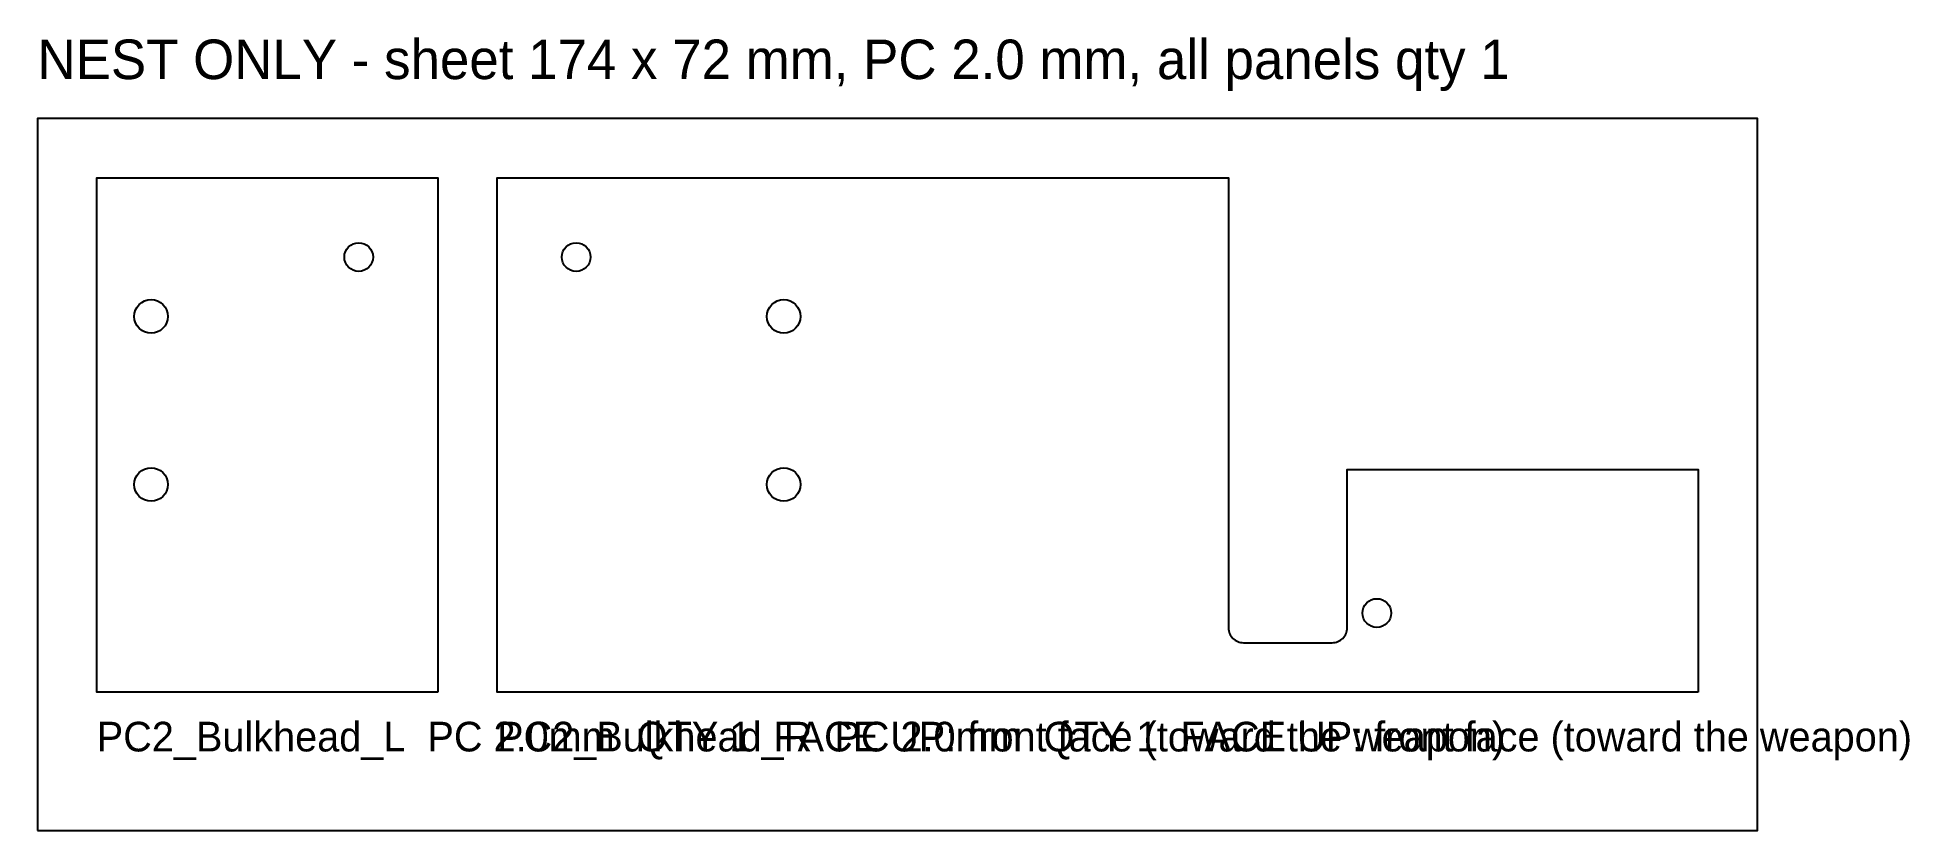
# Model space of a CAD drawing. Header units: millimetres. Extents: x 0 to 189, y 0 to 80.
import ezdxf

# ---------------------------------------------------------------- set-up
doc = ezdxf.new("R2010")
doc.units = ezdxf.units.MM
for name, color, linetype in [('CUT_INNER', 1, 'Continuous'), ('CUT_OUTER', 7, 'Continuous'), ('NOTES', 5, 'Continuous')]:
    doc.layers.add(name, color=color, linetype=linetype)

msp = doc.modelspace()

# ---------------------------------------------------------------- linework, layer by layer
at = {"layer": 'CUT_INNER'}
for centre, radius in [((32.5, 58), 1.45), ((54.5, 58), 1.45), ((11.5, 52), 1.7), ((75.5, 52), 1.7), ((11.5, 35), 1.7), ((75.5, 35), 1.7), ((135.5, 22), 1.45)]:
    msp.add_circle(centre, radius, dxfattribs=at)
at = {"layer": 'CUT_OUTER'}
msp.add_lwpolyline([(40.5, 14), (6, 14), (6, 66), (40.5, 66)], close=True, dxfattribs=at)
msp.add_lwpolyline([(168, 14), (46.5, 14), (46.5, 66), (120.5, 66), (120.5, 20.5, 0.414214), (122, 19), (131, 19, 0.414214), (132.5, 20.5), (132.5, 36.5), (168, 36.5)], format="xyb", close=True, dxfattribs=at)
at = {"layer": 'NOTES'}
msp.add_lwpolyline([(0, 0), (174, 0), (174, 72), (0, 72)], close=True, dxfattribs=at)

# ---------------------------------------------------------------- texts
for s, height, p in [('NEST ONLY - sheet 174 x 72 mm, PC 2.0 mm, all panels qty 1', 4, (0, 76)), ('PC2_Bulkhead_L  PC 2.0mm  QTY 1  FACE UP: front face (toward the weapon)', 3, (6, 8)), ('PC2_Bulkhead_R  PC 2.0mm  QTY 1  FACE UP: front face (toward the weapon)', 3, (46.5, 8))]:
    msp.add_text(s, height=height, dxfattribs=at).set_placement(p)

doc.saveas('drawing.dxf')
